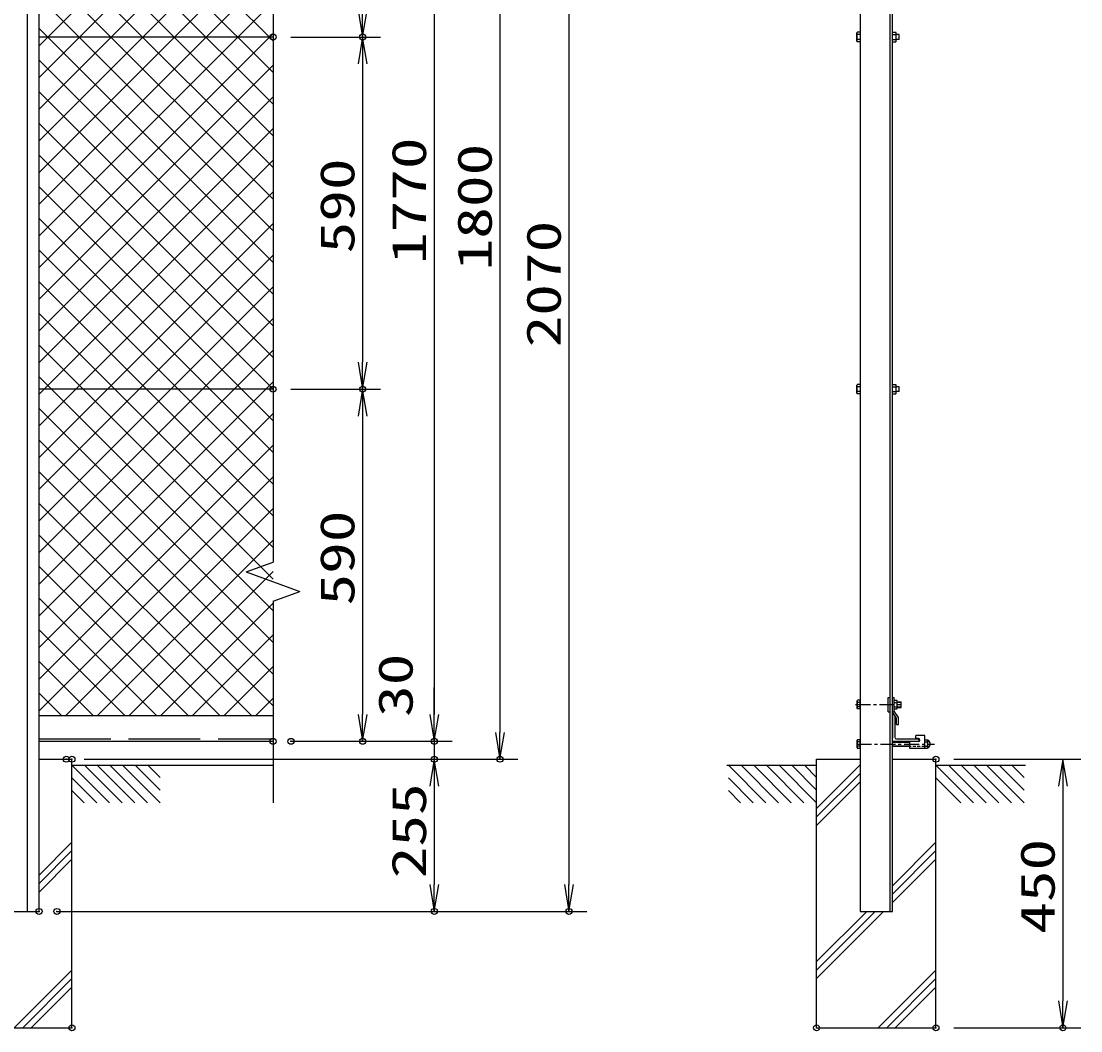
# Model space of a CAD drawing. Units: millimetres, scale not verified. Extents: x -4455 to 4455, y -3150 to 3150.
# Drawn here: x -1496 to 279, y -221 to 1471 of the extents above; entities that cross this region are included whole.
import ezdxf
from ezdxf.enums import TextEntityAlignment as Align

# ---------------------------------------------------------------- set-up
doc = ezdxf.new("R2010")
doc.units = ezdxf.units.MM
doc.header["$LTSCALE"] = 20
doc.header["$PDMODE"] = 32
doc.header["$PDSIZE"] = 10
for name, pattern in [('DASHED', [7.5, 6, -1.5]), ('USER2', [2, 1.25, -0.25, 0.25, -0.25]), ('USER3', [0.375, 0.25, -0.125])]:
    doc.linetypes.add(name, pattern=pattern)
for name, color, linetype, lineweight in [('0-0_1', 7, 'Continuous', 25), ('0-1_2', 7, 'Continuous', 25), ('0-2_0', 4, 'Continuous', 25), ('0-4_EXTCNT-LMEC0', 2, 'Continuous', 25), ('0-6_EXTCNT-L', 1, 'Continuous', 25)]:
    doc.layers.add(name, color=color, linetype=linetype, lineweight=lineweight)
doc.layers.add('0-5_DEFPOINTS', color=7, linetype='Continuous')
doc.styles.add('ＭＳ ゴシック', font='')
doc.styles.get('ＭＳ ゴシック').set_extended_font_data('MS Gothic')

# ---------------------------------------------------------------- blocks, each defined once
blk = doc.blocks.new('DARROWS')
at = {"layer": '0-2_0', "color": 2}
blk.add_line((0, 0), (-19.982, 0), dxfattribs=at)
blk.add_lwpolyline([(-20, -3.333), (0, 0), (-20, 3.333)], dxfattribs=at)
blk = doc.blocks.new('X28')
at = {"layer": '0-2_0'}
for p, q in [((63878.6, 93577.1), (70834.9, 100533.4)), ((63878.6, 94637.7), (69774.3, 100533.4)), ((63878.6, 95698.4), (68713.6, 100533.4)), ((63878.6, 96759), (67652.9, 100533.4)), ((63878.6, 97819.7), (66592.3, 100533.4)), ((63878.6, 98880.4), (65531.6, 100533.4)), ((63878.6, 99941), (64470.9, 100533.4)), ((71718.6, 92683.7), (63878.6, 100523.8)), ((71718.6, 93744.4), (64929.6, 100533.4)), ((71718.6, 94805.1), (65990.3, 100533.4)), ((71718.6, 95865.7), (67050.9, 100533.4)), ((71718.6, 96926.4), (68111.6, 100533.4)), ((71718.6, 97987), (69172.2, 100533.4)), ((71718.6, 99047.7), (70232.9, 100533.4)), ((71718.6, 100108.4), (71293.6, 100533.4)), ((63878.6, 92516.4), (71718.6, 100356.4)), ((71718.6, 91623.1), (63878.6, 99463.1)), ((63878.6, 91455.7), (71718.6, 99295.8)), ((71718.6, 90562.4), (63878.6, 98402.4)), ((63878.6, 90395.1), (71718.6, 98235.1)), ((71718.6, 89501.8), (63878.6, 97341.8)), ((63878.6, 89334.4), (71718.6, 97174.4)), ((71718.6, 88441.1), (63878.6, 96281.1)), ((63878.6, 88273.8), (71718.6, 96113.8)), ((71718.6, 87380.4), (63878.6, 95220.5)), ((63878.6, 87213.1), (71718.6, 95053.1)), ((71718.6, 86319.8), (63878.6, 94159.8)), ((63878.6, 86152.4), (71718.6, 93992.5)), ((71718.6, 85259.1), (63878.6, 93099.1)), ((63878.6, 85091.8), (71718.6, 92931.8)), ((71718.6, 84198.5), (63878.6, 92038.5)), ((63878.6, 84031.1), (71718.6, 91871.1)), ((71718.6, 83137.8), (63878.6, 90977.8)), ((63878.6, 82970.5), (71718.6, 90810.5)), ((71718.6, 82077.1), (63878.6, 89917.2)), ((63878.6, 81909.8), (71718.6, 89749.8)), ((71718.6, 81016.5), (63878.6, 88856.5)), ((63878.6, 80849.1), (71718.6, 88689.2)), ((71718.6, 79955.8), (63878.6, 87795.8)), ((63878.6, 79788.5), (71718.6, 87628.5)), ((71718.6, 78895.2), (63878.6, 86735.2)), ((63878.6, 78727.8), (71718.6, 86567.8)), ((71718.6, 77834.5), (63878.6, 85674.5)), ((63878.6, 77667.2), (71718.6, 85507.2)), ((71718.6, 76773.8), (63878.6, 84613.8)), ((63878.6, 76606.5), (71718.6, 84446.5)), ((71718.6, 75713.2), (63878.6, 83553.2)), ((63878.6, 75545.8), (71718.6, 83385.9)), ((71718.6, 74652.5), (63878.6, 82492.5)), ((63878.6, 74485.2), (71718.6, 82325.2)), ((71718.6, 73591.9), (63878.6, 81431.9)), ((63878.6, 73424.5), (71718.6, 81264.5)), ((71718.6, 72531.2), (63878.6, 80371.2)), ((63878.6, 72363.9), (71718.6, 80203.9)), ((71718.6, 71470.5), (63878.6, 79310.5)), ((63878.6, 71303.2), (71718.6, 79143.2)), ((71718.6, 70409.9), (63878.6, 78249.9)), ((63878.6, 70242.5), (71718.6, 78082.5)), ((71718.6, 69349.2), (63878.6, 77189.2)), ((63878.6, 69181.9), (71718.6, 77021.9)), ((71718.6, 68288.6), (63878.6, 76128.6)), ((63878.6, 68121.2), (71718.6, 75961.2)), ((71718.6, 67227.9), (63878.6, 75067.9)), ((63878.6, 67060.6), (71718.6, 74900.6)), ((70992.4, 66893.4), (63878.6, 74007.2)), ((64772.1, 66893.4), (71718.6, 73839.9)), ((69931.8, 66893.4), (63878.6, 72946.6)), ((65832.7, 66893.4), (71718.6, 72779.2)), ((68871.1, 66893.4), (63878.6, 71885.9)), ((66893.4, 66893.4), (71718.6, 71718.6)), ((67810.4, 66893.4), (63878.6, 70825.3)), ((67954.1, 66893.4), (71718.6, 70657.9)), ((66749.8, 66893.4), (63878.6, 69764.6)), ((69014.7, 66893.4), (71718.6, 69597.3)), ((65689.1, 66893.4), (63878.6, 68703.9)), ((70075.4, 66893.4), (71718.6, 68536.6)), ((64628.5, 66893.4), (63878.6, 67643.3)), ((71136, 66893.4), (71718.6, 67475.9))]:
    blk.add_line(p, q, dxfattribs=at)

msp = doc.modelspace()

# ---------------------------------------------------------------- linework, layer by layer
at = {"layer": '0-0_1'}
for p, q in [((-1485.12, -20.98), (-1485.12, 2049.02)), ((-1465.62, -20.98), (-1465.62, 2049.02)), ((-90.23, 2049.02), (-90.23, -20.98)), ((-39.73, -20.98), (-39.73, 2049.02)), ((-36.23, -20.98), (-36.23, 2049.02)), ((-1073.62, 1444.02), (-1465.62, 1444.02)), ((-1073.62, 854.02), (-1465.62, 854.02)), ((-43.03, 337.53), (-39.73, 337.53)), ((-43.03, 313.53), (-43.03, 337.53)), ((-36.23, 313.53), (-36.23, 337.53)), ((-36.23, 337.53), (-33.03, 337.53)), ((-33.03, 314.49), (-33.03, 337.53)), ((-27.94, 330.33), (-21.34, 330.33)), ((-27.94, 320.73), (-21.35, 320.73)), ((-21.35, 320.73), (-21.34, 330.33)), ((-1465.62, 307.02), (-1073.62, 307.02)), ((-43.03, 313.53), (-39.73, 313.53)), ((-29.23, 303.03), (-36.23, 313.53)), ((-26.03, 303.99), (-33.03, 314.49)), ((-29.23, 292.03), (-29.23, 303.03)), ((-26.03, 292.03), (-26.03, 303.99)), ((-29.23, 292.03), (-26.03, 292.03)), ((-1465.62, 264.02), (-1073.62, 264.02)), ((-1465.62, 234.02), (-1410.43, 234.02)), ((-1410.43, -215.98), (-1410.43, 234.02)), ((-163.23, 234.02), (-90.23, 234.02)), ((-163.23, -215.98), (-163.23, 234.02)), ((-36.23, 234.02), (36.77, 234.02)), ((36.77, -215.98), (36.77, 234.02)), ((-1410.43, 224.02), (-1073.62, 224.02)), ((-1410.43, 224.02), (-1260.43, 224.02)), ((-313.23, 224.02), (-163.23, 224.02)), ((36.77, 224.02), (186.77, 224.02)), ((-1554.62, -20.98), (-1465.62, -20.98)), ((-90.23, -20.98), (-36.23, -20.98)), ((-1610.43, -215.98), (-1410.43, -215.98)), ((-163.23, -215.98), (36.77, -215.98))]:
    msp.add_line(p, q, dxfattribs=at)
at = {"layer": '0-0_1', "color": 4}
for p, q in [((-1073.62, 2019.38), (-1073.62, 564.32)), ((-1118.62, 547.94), (-1073.62, 564.32)), ((-1118.62, 547.94), (-1028.62, 515.19)), ((-1073.62, 498.81), (-1028.62, 515.19)), ((-1073.62, 498.81), (-1073.62, 275.34)), ((-27.94, 329.37), (-21.34, 329.37)), ((-27.94, 321.69), (-21.34, 321.69)), ((-1073.62, 275.34), (-1073.62, 161.15)), ((-1410.43, 224.02), (-1347.56, 161.15)), ((-1389.22, 224.02), (-1326.35, 161.15)), ((-1368, 224.02), (-1305.13, 161.15)), ((-1346.79, 224.02), (-1283.92, 161.15)), ((-1325.58, 224.02), (-1262.71, 161.15)), ((-1304.36, 224.02), (-1262.71, 182.37)), ((-1283.15, 224.02), (-1262.71, 203.58)), ((-310.95, 224.02), (-248.08, 161.15)), ((-289.73, 224.02), (-226.86, 161.15)), ((-268.52, 224.02), (-205.65, 161.15)), ((-247.31, 224.02), (-184.44, 161.15)), ((-226.09, 224.02), (-163.22, 161.15)), ((-204.88, 224.02), (-163.22, 182.37)), ((-183.67, 224.02), (-163.22, 203.58)), ((-90.23, 224.53), (-163.23, 151.53)), ((36.77, 224.02), (99.64, 161.15)), ((57.98, 224.02), (120.85, 161.15)), ((79.2, 224.02), (142.07, 161.15)), ((100.41, 224.02), (163.28, 161.15)), ((121.62, 224.02), (184.49, 161.15)), ((142.84, 224.02), (184.49, 182.37)), ((164.05, 224.02), (184.49, 203.58)), ((-1410.43, 202.81), (-1368.77, 161.15)), ((-310.95, 202.81), (-269.29, 161.15)), ((-90.23, 210.39), (-163.23, 137.38)), ((-90.23, 196.24), (-163.23, 123.24)), ((36.77, 202.81), (78.43, 161.15)), ((-1410.43, 181.6), (-1389.98, 161.15)), ((-310.95, 181.6), (-290.5, 161.15)), ((-1465.62, 39.83), (-1410.43, 95.02)), ((-36.23, 22.02), (36.77, 95.02)), ((-1465.62, 25.69), (-1410.43, 80.88)), ((-36.23, 7.88), (36.77, 80.88)), ((-1465.62, 11.55), (-1410.43, 66.74)), ((-36.23, -6.26), (36.77, 66.74)), ((-163.23, -119.12), (-65.09, -20.98)), ((-163.23, -133.26), (-50.94, -20.98)), ((-163.23, -104.98), (-79.23, -20.98)), ((-1507.07, -215.98), (-1410.43, -119.34)), ((-59.87, -215.98), (36.77, -119.34)), ((-1492.93, -215.98), (-1410.43, -133.48)), ((-45.73, -215.98), (36.77, -133.48)), ((-1478.78, -215.98), (-1410.43, -147.62)), ((-31.58, -215.98), (36.77, -147.62))]:
    msp.add_line(p, q, dxfattribs=at)
at = {"layer": '0-0_1', "color": 4, "linetype": 'USER2'}
for p, q in [((-97.9, 325.53), (-18.49, 325.53)), ((-96.23, 259.53), (34.52, 259.53))]:
    msp.add_line(p, q, dxfattribs=at)
at = {"layer": '0-0_1', "linetype": 'DASHED'}
msp.add_line((-1465.62, 268.02), (-1073.62, 268.02), dxfattribs=at)
at = {"layer": '0-0_1'}
msp.add_arc((20.31, 259.64), 6.88, 293.49929, 65.9713, dxfattribs=at)
at = {"layer": '0-1_2'}
for p, q in [((-95.83, 1450.95), (-95.21, 1452.02)), ((-95.83, 1437.1), (-95.83, 1450.95)), ((-90.23, 1452.02), (-95.21, 1452.02)), ((-90.23, 1448.02), (-95.21, 1448.02)), ((-90.23, 1440.02), (-95.21, 1440.02)), ((-36.23, 1452.02), (-30.45, 1452.02)), ((-36.23, 1448.02), (-30.45, 1448.02)), ((-36.23, 1440.02), (-30.45, 1440.02)), ((-29.83, 1450.95), (-30.45, 1452.02)), ((-29.83, 1437.1), (-29.83, 1450.95)), ((-24.76, 1440.02), (-29.83, 1440.02)), ((-95.83, 1437.1), (-95.21, 1436.02)), ((-90.23, 1436.02), (-95.21, 1436.02)), ((-36.23, 1436.02), (-30.45, 1436.02)), ((-29.83, 1437.1), (-30.45, 1436.02)), ((-95.83, 860.95), (-95.21, 862.02)), ((-95.83, 847.1), (-95.83, 860.95)), ((-90.23, 862.02), (-95.21, 862.02)), ((-90.23, 858.02), (-95.21, 858.02)), ((-36.23, 862.02), (-30.45, 862.02)), ((-36.23, 858.02), (-30.45, 858.02)), ((-24.76, 858.02), (-29.83, 858.02)), ((-24.76, 850.02), (-24.76, 858.02)), ((-95.83, 847.1), (-95.21, 846.02)), ((-90.23, 850.02), (-95.21, 850.02)), ((-90.23, 846.02), (-95.21, 846.02)), ((-36.23, 850.02), (-30.45, 850.02)), ((-36.23, 846.02), (-30.45, 846.02)), ((-29.83, 847.1), (-30.45, 846.02)), ((-24.76, 850.02), (-29.83, 850.02)), ((-90.23, 332.79), (-94.75, 332.79)), ((-90.23, 329.16), (-94.75, 329.16)), ((-90.23, 321.89), (-94.75, 321.89)), ((-90.23, 318.26), (-90.23, 332.79)), ((-33.03, 332.79), (-28.51, 332.79)), ((-33.03, 318.26), (-33.03, 332.79)), ((-33.03, 329.16), (-28.51, 329.16)), ((-33.03, 321.89), (-28.51, 321.89)), ((-27.94, 331.82), (-28.51, 332.79)), ((-27.94, 319.24), (-27.94, 331.82)), ((-95.31, 319.24), (-94.75, 318.26)), ((-90.23, 318.26), (-94.75, 318.26)), ((-33.03, 318.26), (-28.51, 318.26)), ((-27.94, 319.24), (-28.51, 318.26)), ((-90.23, 266.78), (-94.75, 266.78)), ((-90.23, 252.25), (-90.23, 266.78)), ((17.99, 266.76), (22.49, 266.76)), ((17.99, 252.29), (17.99, 266.76)), ((23.05, 265.79), (22.49, 266.76)), ((-95.31, 253.22), (-94.75, 252.25)), ((-90.23, 263.14), (-94.75, 263.14)), ((-90.23, 255.88), (-94.75, 255.88)), ((-90.23, 252.25), (-94.75, 252.25)), ((-36.23, 263.1), (-7.01, 263.1)), ((-36.23, 255.87), (-7.01, 255.87)), ((17.99, 263.14), (22.49, 263.14)), ((17.99, 255.91), (17.99, 263.14)), ((17.99, 255.91), (22.54, 255.91)), ((17.99, 252.29), (22.49, 252.29)), ((23.05, 253.26), (22.49, 252.29)), ((23.05, 253.26), (23.05, 265.79))]:
    msp.add_line(p, q, dxfattribs=at)
at = {"layer": '0-1_2', "color": 4}
for p, q in [((-36.23, 262.38), (-7.01, 262.38)), ((-36.23, 256.59), (-7.01, 256.59))]:
    msp.add_line(p, q, dxfattribs=at)
at = {"layer": '0-1_2'}
for points in [[(-24.76, 1440.02), (-24.76, 1448.02), (-29.83, 1448.02)], [(-29.83, 847.1), (-29.83, 860.95), (-30.45, 862.02)], [(-95.31, 319.24), (-95.31, 331.82), (-94.75, 332.79)], [(-95.31, 253.22), (-95.31, 265.8), (-94.75, 266.78)]]:
    msp.add_lwpolyline(points, dxfattribs=at)
for centre, radius, start, end in [((-88.6, 1450.95), 7.23, 179.99992, 203.88486), ((-82.64, 1444.02), 13.19, 162.35463, 197.65355), ((-88.6, 1437.1), 7.23, 156.1122, 179.99992), ((-37.06, 1450.95), 7.23, 336.12625, 0), ((-43.08, 1444.03), 13.25, 342.41266, 17.55417), ((-37.06, 1437.1), 7.23, 0, 23.88957), ((-88.6, 860.95), 7.23, 179.99992, 203.88486), ((-82.64, 854.02), 13.19, 162.35463, 197.65355), ((-37.06, 860.95), 7.23, 336.12625, 0), ((-43.08, 854.03), 13.25, 342.41266, 17.55417), ((-88.6, 847.1), 7.23, 156.1122, 179.99992), ((-37.06, 847.1), 7.23, 0, 23.88957), ((-88.75, 331.82), 6.57, 179.99995, 203.88541), ((-83.34, 325.53), 11.98, 162.35554, 197.65401), ((-88.75, 319.24), 6.57, 156.11305, 179.99995), ((-34.51, 331.82), 6.57, 336.11459, 0.00005), ((-39.92, 325.53), 11.98, 342.34599, 17.64446), ((-34.51, 319.24), 6.57, 0.00005, 23.88695), ((-88.75, 265.8), 6.57, 179.99995, 203.88541), ((-83.34, 259.51), 11.98, 162.35554, 197.65401), ((-88.75, 253.22), 6.57, 156.11305, 179.99995), ((10, 259.42), 13.02, 344.30696, 16.61102), ((16.51, 265.79), 6.54, 336.03483, 359.99988), ((16.51, 253.26), 6.57, 359.99988, 23.62857)]:
    msp.add_arc(centre, radius, start, end, dxfattribs=at)
at = {"layer": '0-2_0', "color": 2}
for p, q in [((-803.55, 1989.02), (-803.55, 309.02)), ((-693.55, 1989.02), (-693.55, 279.02)), ((-803.55, 309.02), (-803.55, 354.02)), ((-803.55, 264.02), (-803.55, 234.02)), ((-803.55, 189.02), (-803.55, 144.02))]:
    msp.add_line(p, q, dxfattribs=at)
at = {"layer": '0-2_0', "color": 7}
for p, q in [((-36.23, 314.32), (-36.23, 269.32)), ((-35.23, 309.02), (-36.23, 309.02)), ((-32.23, 306.02), (-32.23, 271.02)), ((-29.23, 268.02), (5.77, 268.02)), ((17.99, 273.83), (2.99, 273.83)), ((2.99, 268.83), (2.99, 273.83)), ((7.39, 268.83), (2.99, 268.83)), ((17.99, 252.23), (17.99, 273.83)), ((-36.23, 264.02), (8.77, 264.02)), ((7.39, 263.63), (-7.01, 263.63)), ((-7.01, 252.23), (-7.01, 263.63)), ((17.99, 252.23), (-7.01, 252.23)), ((8.77, 264.02), (8.77, 265.02))]:
    msp.add_line(p, q, dxfattribs=at)
at = {"layer": '0-2_0', "color": 1}
for p, q in [((-1043.62, 264.02), (-773.55, 264.02)), ((-1013.62, 264.02), (-773.55, 264.02)), ((-1390.12, 234.02), (-773.55, 234.02)), ((-1380.43, 234.02), (-663.55, 234.02))]:
    msp.add_line(p, q, dxfattribs=at)
at = {"layer": '0-2_0', "color": 7, "linetype": 'USER3'}
msp.add_line((17.99, 255.43), (-7.01, 255.43), dxfattribs=at)
at = {"layer": '0-2_0', "color": 7}
for centre, radius, start, end in [((-35.23, 306.02), 3, 0, 90), ((-29.23, 271.02), 3, 180, 270), ((5.77, 265.02), 3, 0, 90), ((7.39, 266.23), 2.6, 270, 90)]:
    msp.add_arc(centre, radius, start, end, dxfattribs=at)
at = {"layer": '0-4_EXTCNT-LMEC0'}
for p, q in [((-577.89, 2004.02), (-577.89, 24.02)), ((-803.55, 189.02), (-803.55, 24.02))]:
    msp.add_line(p, q, dxfattribs=at)
at = {"layer": '0-4_EXTCNT-LMEC0', "color": 1}
for p, q in [((-1380.43, 234.02), (-773.55, 234.02)), ((-1435.62, -20.98), (-773.55, -20.98)), ((-1405.62, -20.98), (-547.89, -20.98))]:
    msp.add_line(p, q, dxfattribs=at)
at = {"layer": '0-5_DEFPOINTS'}
for p in [(-1073.62, 1444.02), (-923.62, 1444.02), (-1073.62, 854.02), (-923.62, 854.02), (-1073.62, 264.02), (-1043.62, 264.02), (-923.62, 264.02), (-803.55, 264.02), (-1420.12, 234.02), (-1410.43, 234.02), (-803.55, 234.02), (-693.55, 234.02), (36.77, 234.02), (-1465.62, -20.98), (-1435.62, -20.98), (-803.55, -20.98), (-577.89, -20.98), (-1410.43, -215.98), (-163.23, -215.98), (36.77, -215.98), (36.77, -215.98), (249.46, -215.98)]:
    msp.add_point(p, dxfattribs=at)
at = {"layer": '0-6_EXTCNT-L'}
for p, q in [((-1043.62, 1444.02), (-893.62, 1444.02)), ((-1043.62, 1444.02), (-893.62, 1444.02)), ((-1043.62, 854.02), (-893.62, 854.02)), ((-1043.62, 854.02), (-893.62, 854.02)), ((-1043.62, 264.02), (-893.62, 264.02)), ((66.77, 234.02), (279.46, 234.02)), ((66.77, -215.98), (279.46, -215.98))]:
    msp.add_line(p, q, dxfattribs=at)
at = {"layer": '0-6_EXTCNT-L', "color": 2}
for p, q in [((-923.62, 1399.02), (-923.62, 899.02)), ((-923.62, 809.02), (-923.62, 309.02)), ((249.46, 189.02), (249.46, -170.98))]:
    msp.add_line(p, q, dxfattribs=at)

# ---------------------------------------------------------------- block references
at = {"layer": '0-2_0', "xscale": 2.25, "yscale": 2.25}
for p, rotation in [((-803.55, 264.02), 270), ((-803.55, 264.02), 270), ((-693.55, 234.02), 270), ((-803.55, 234.02), 90)]:
    msp.add_blockref('DARROWS', p, dxfattribs=dict(at, rotation=rotation))
at = {"layer": '0-4_EXTCNT-LMEC0', "xscale": 2.25, "yscale": 2.25}
for p, rotation in [((-803.55, 234.02), 90), ((-803.55, -20.98), 270), ((-577.89, -20.98), 270)]:
    msp.add_blockref('DARROWS', p, dxfattribs=dict(at, rotation=rotation))
at = {"layer": '0-6_EXTCNT-L', "xscale": 0.05, "yscale": 0.05}
msp.add_blockref('X28', (-4659.55, -3037.65), dxfattribs=at)
at = {"layer": '0-6_EXTCNT-L', "xscale": 2.25, "yscale": 2.25}
for p, rotation in [((-923.62, 1444.02), 270), ((-923.62, 1444.02), 90), ((-923.62, 854.02), 270), ((-923.62, 854.02), 90), ((-923.62, 264.02), 270), ((249.46, 234.02), 90), ((249.46, -215.98), 270)]:
    msp.add_blockref('DARROWS', p, dxfattribs=dict(at, rotation=rotation))

# ---------------------------------------------------------------- texts
at = {"layer": '0-2_0', "color": 3, "style": 'ＭＳ ゴシック', "width": 1.35}
for s, p in [('1770', (-799.95, 1063.52)), ('1800', (-689.95, 1053.02)), ('30', (-822.45, 304.85))]:
    msp.add_text(s, height=57.77, rotation=90, dxfattribs=at).set_placement(p, align=Align.BOTTOM_LEFT)
at = {"layer": '0-4_EXTCNT-LMEC0', "color": 3, "style": 'ＭＳ ゴシック', "width": 1.35}
for s, p in [('2070', (-574.29, 924.02)), ('255', (-799.95, 34.52))]:
    msp.add_text(s, height=57.77, rotation=90, dxfattribs=at).set_placement(p, align=Align.BOTTOM_LEFT)
at = {"layer": '0-6_EXTCNT-L', "color": 3, "style": 'ＭＳ ゴシック', "width": 1.35}
for s, p in [('590', (-920.02, 1081.52)), ('590', (-920.02, 491.52)), ('450', (253.06, -58.48))]:
    msp.add_text(s, height=57.77, rotation=90, dxfattribs=at).set_placement(p, align=Align.BOTTOM_LEFT)

doc.saveas('drawing.dxf')
